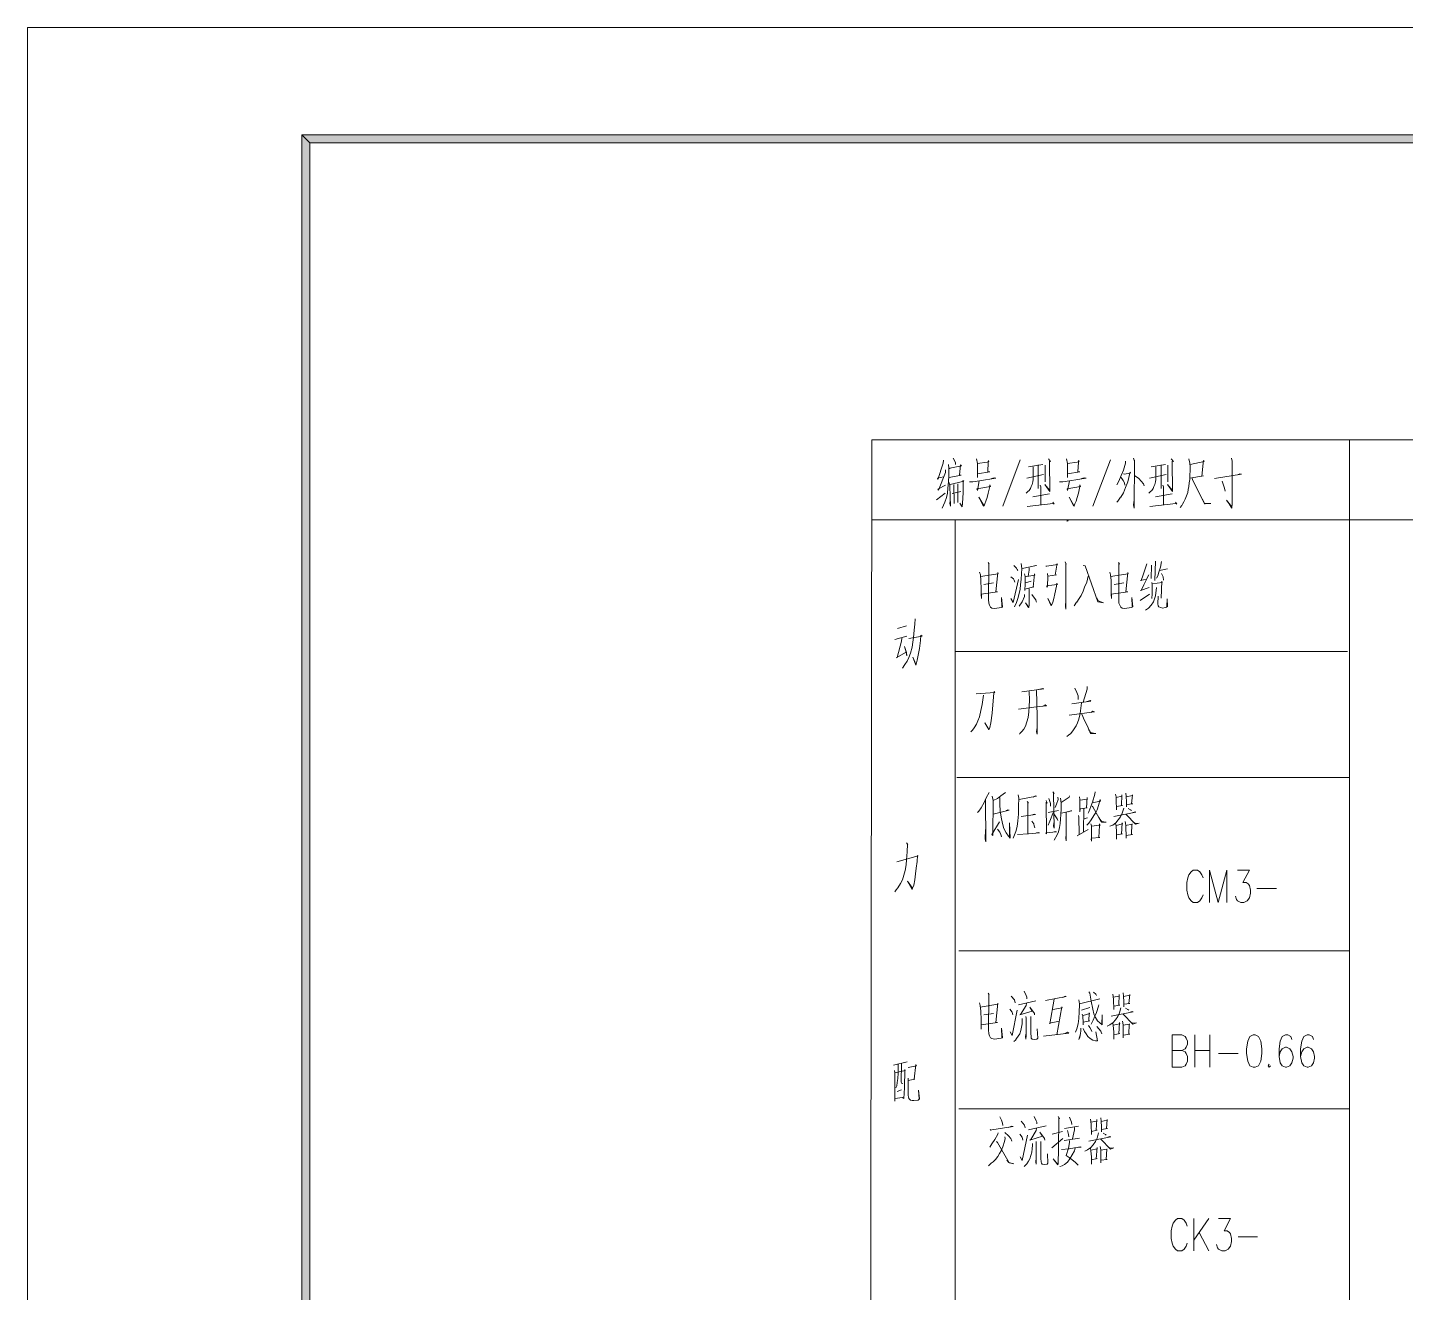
# Model space of a CAD drawing. Header units: millimetres. Extents: x 0 to 586, y 0 to 414.
# Drawn here: x 0 to 122.1, y 302.1 to 414.1 of the extents above; entities that cross this region are included whole.
import ezdxf

# ---------------------------------------------------------------- set-up
doc = ezdxf.new("R2010")
doc.units = ezdxf.units.MM

msp = doc.modelspace()

# ---------------------------------------------------------------- hatches: boundary and pattern name
h = msp.add_hatch(color=0)
h.dxf.hatch_style = 2
h.paths.add_polyline_path([(576.117861, 404.569083), (575.429944, 403.877639), (24.994306, 403.877639), (24.302861, 404.569083)])
h = msp.add_hatch(color=0)
h.dxf.hatch_style = 2
h.paths.add_polyline_path([(24.302861, 404.569083), (24.994306, 403.877639), (24.994306, 10.205861), (24.302861, 9.514417)])

# ---------------------------------------------------------------- linework, layer by layer
at = {"color": 0, "lineweight": 0}
for points in [[(0, 0), (585.632278, 0), (585.632278, 414.0835), (0, 414.0835)], [(576.117861, 404.569083), (575.429944, 403.877639), (24.994306, 403.877639), (24.302861, 404.569083)], [(24.302861, 404.569083), (24.994306, 403.877639), (24.994306, 10.205861), (24.302861, 9.514417)], [(92.071472, 370.374333), (92.071472, 370.36375)], [(92.134972, 370.402556), (92.127917, 370.391972)], [(108.577944, 324.858944), (108.292194, 324.724889), (108.098167, 324.315667), (108.002917, 323.631278), (108.002917, 323.222056), (108.098167, 322.541194), (108.292194, 322.131972), (108.577944, 321.994389), (108.768444, 321.994389), (109.054194, 322.131972), (109.244694, 322.541194), (109.343472, 323.222056), (109.343472, 323.631278), (109.244694, 324.315667), (109.054194, 324.724889), (108.768444, 324.858944)]]:
    msp.add_lwpolyline(points, close=True, dxfattribs=at)
for points in [[(74.443167, 97.0915), (74.792417, 377.574528)], [(74.792417, 377.574528), (111.209667, 377.574528)], [(117.12575, 377.574528), (111.209667, 377.574528)], [(117.12575, 377.574528), (117.12575, 104.312861)], [(117.12575, 148.6535), (117.12575, 377.574528)], [(117.12575, 377.574528), (117.12575, 104.312861)], [(117.12575, 377.574528), (117.12575, 104.312861)], [(117.12575, 377.574528), (117.12575, 97.0915)], [(117.12575, 377.574528), (117.12575, 97.0915)], [(287.803167, 377.574528), (117.12575, 377.574528)], [(81.153, 375.782417), (81.128306, 375.500194), (80.630889, 374.067917), (80.606194, 374.17375), (81.153, 374.279583)], [(81.332917, 374.907528), (81.332917, 374.664111), (80.697917, 373.126), (80.652056, 373.196556), (81.332917, 373.545806)], [(81.583389, 375.397889), (81.62925, 375.048639), (81.62925, 374.417167), (81.583389, 373.859778), (81.537528, 373.302389), (81.491667, 372.847306), (81.403472, 372.462778), (81.265889, 372.042972), (81.040111, 371.520861)], [(81.696278, 375.013361), (81.720972, 375.048639), (82.7405, 375.256778), (82.652306, 375.362611), (82.560583, 374.452444), (82.698167, 374.452444), (81.650417, 374.244306)], [(81.992611, 375.955278), (82.197222, 375.57075), (82.218389, 375.397889)], [(84.059889, 375.884722), (84.151611, 375.468444), (84.151611, 374.244306), (84.151611, 374.558278), (85.238167, 374.734667), (85.05825, 374.734667), (85.104111, 375.606028), (85.125278, 375.747139), (85.171139, 375.641306), (85.012389, 375.606028), (84.151611, 375.468444)], [(87.943972, 375.785944), (86.39175, 371.690194)], [(89.094028, 375.186222), (89.094028, 374.314861), (89.094028, 374.067917), (89.048167, 373.859778), (89.002306, 373.616361), (88.910583, 373.439972), (88.843556, 373.267111), (88.730667, 373.090722), (88.617778, 372.984889), (88.480194, 372.847306)], [(88.684806, 375.186222), (89.933639, 375.397889)], [(89.545583, 375.362611), (89.545583, 373.267111)], [(90.45575, 375.884722), (90.635667, 375.641306), (90.547472, 375.676583), (90.568639, 372.984889), (90.113556, 373.616361), (90.568639, 373.090722)], [(90.13825, 375.327333), (90.13825, 373.859778)], [(92.04325, 375.884722), (92.134972, 375.468444), (92.134972, 374.244306), (92.134972, 374.558278), (93.225056, 374.734667), (93.045139, 374.734667), (93.091, 375.606028), (93.112167, 375.747139), (93.158028, 375.641306), (92.999278, 375.606028), (92.134972, 375.468444)], [(95.927333, 375.785944), (94.375111, 371.690194)], [(97.260833, 375.676583), (97.260833, 375.500194), (97.077389, 374.87225), (96.897472, 374.417167), (96.692861, 373.895056), (96.512944, 373.581083)], [(97.987556, 375.955278), (98.079278, 375.676583), (98.054583, 375.782417), (98.033417, 371.520861), (97.987556, 371.799556), (98.033417, 372.219361)], [(99.963111, 375.186222), (99.963111, 374.314861), (99.963111, 374.067917), (99.91725, 373.859778), (99.871389, 373.616361), (99.779667, 373.439972), (99.712639, 373.267111), (99.59975, 373.090722), (99.486861, 372.984889), (99.349278, 372.847306)], [(99.553889, 375.186222), (100.802722, 375.397889)], [(100.418194, 375.362611), (100.418194, 373.267111)], [(101.324833, 375.884722), (101.508278, 375.641306), (101.416556, 375.676583), (101.437722, 372.984889), (100.986167, 373.616361), (101.437722, 373.090722)], [(101.007333, 375.327333), (101.007333, 373.859778)], [(102.891167, 375.884722), (102.982889, 375.500194), (103.004056, 375.186222), (103.004056, 374.801694), (102.982889, 374.487722), (102.961722, 374.067917), (102.915861, 373.753944), (102.87, 373.439972), (102.824139, 373.161278), (102.778278, 372.917861), (102.686556, 372.603889), (102.5525, 372.321667), (102.436083, 372.07825), (102.323194, 371.870111), (102.256167, 371.764278), (102.118583, 371.587889)], [(103.004056, 375.397889), (104.231722, 375.641306), (104.185861, 375.747139), (104.14, 375.500194), (104.027111, 374.350139), (104.185861, 374.385417), (104.164694, 374.385417), (102.961722, 374.17375)], [(106.662361, 375.955278), (106.708222, 375.676583), (106.729389, 372.042972), (106.729389, 371.972417), (106.683528, 371.520861), (106.478917, 371.834833), (106.45775, 371.901861), (106.207278, 372.219361), (106.683528, 371.623167)], [(81.62925, 373.8245), (81.720972, 373.545806), (81.720972, 373.47525), (81.766833, 371.693722), (81.720972, 371.972417), (81.742139, 372.148806)], [(81.742139, 373.616361), (82.945111, 373.895056), (82.856917, 373.965611), (82.878083, 373.789222), (82.878083, 372.917861), (82.856917, 372.392222), (82.832222, 371.972417), (82.786361, 371.623167), (82.58175, 371.972417), (82.765194, 371.729)], [(82.059639, 373.616361), (82.084333, 371.937139)], [(82.401833, 373.686917), (82.401833, 372.007694)], [(83.446056, 373.859778), (83.742389, 373.859778), (84.331528, 373.930333), (85.784972, 374.17375), (85.626222, 374.209028), (85.400444, 374.138472)], [(84.310361, 373.930333), (84.151611, 373.090722), (84.10575, 373.231833), (85.308722, 373.439972), (85.238167, 373.581083), (85.238167, 373.439972), (85.104111, 372.847306), (85.012389, 372.462778), (84.8995, 372.148806), (84.807778, 371.901861), (84.74075, 371.729), (84.694889, 371.693722), (84.285667, 372.498056), (84.716056, 371.764278)], [(88.526056, 374.17375), (90.000667, 374.487722)], [(89.707861, 373.545806), (89.774889, 373.404694), (89.774889, 371.834833)], [(91.432944, 373.859778), (91.72575, 373.859778), (92.318417, 373.930333), (93.771861, 374.17375), (93.613111, 374.209028), (93.383806, 374.138472)], [(92.293722, 373.930333), (92.134972, 373.090722), (92.089111, 373.231833), (93.292083, 373.439972), (93.225056, 373.581083), (93.225056, 373.439972), (93.091, 372.847306), (92.999278, 372.462778), (92.886389, 372.148806), (92.794667, 371.901861), (92.727639, 371.729), (92.681778, 371.693722), (92.272556, 372.498056), (92.702944, 371.764278)], [(97.077389, 374.558278), (97.147944, 374.523), (97.670056, 374.628833), (97.715917, 374.699389), (97.645361, 374.628833), (97.465444, 373.859778), (97.282, 373.334139), (97.077389, 372.882583), (96.851611, 372.498056), (96.830444, 372.498056), (96.579972, 372.148806), (96.48825, 372.042972)], [(96.897472, 374.244306), (97.056222, 373.965611), (97.169111, 373.753944), (97.214972, 373.545806)], [(98.079278, 374.417167), (98.463806, 374.138472), (98.873028, 373.686917), (98.918889, 373.510528)], [(99.395139, 374.17375), (100.86975, 374.487722)], [(100.576944, 373.545806), (100.643972, 373.404694), (100.643972, 371.834833)], [(103.162806, 374.17375), (103.208667, 374.067917), (104.277583, 371.901861), (104.323444, 371.901861), (104.820861, 371.937139), (104.799694, 371.937139), (104.277583, 371.972417), (104.048278, 372.356944)], [(105.163056, 374.138472), (107.547833, 374.523), (107.41025, 374.558278), (107.2515, 374.487722)], [(105.843917, 373.895056), (106.048528, 373.302389), (106.094389, 373.020167)], [(81.287056, 372.847306), (80.518, 372.254639)], [(81.900889, 372.812028), (82.673472, 372.984889)], [(89.048167, 372.533333), (90.522778, 372.77675)], [(99.91725, 372.533333), (101.391861, 372.77675)], [(90.819111, 372.042972), (90.956694, 371.870111), (90.864972, 371.937139), (88.547222, 371.658444)], [(101.688194, 372.042972), (101.825778, 371.870111), (101.734056, 371.937139), (99.416306, 371.658444)], [(74.785361, 370.49075), (111.209667, 370.49075)], [(82.169, 370.49075), (82.169, 190.249528)], [(92.071472, 370.409611), (92.064417, 370.399028)], [(92.067944, 370.374333), (92.064417, 370.36375)], [(92.067944, 370.406083), (92.067944, 370.388444)], [(92.067944, 370.367278), (92.067944, 370.356694)], [(92.071472, 370.409611), (92.071472, 370.3955)], [(92.071472, 370.36375), (92.075, 370.353167)], [(92.075, 370.36375), (92.071472, 370.353167)], [(92.082056, 370.406083), (92.092639, 370.406083)], [(92.082056, 370.391972), (92.092639, 370.3955)], [(92.085583, 370.370806), (92.082056, 370.360222)], [(92.082056, 370.36375), (92.089111, 370.353167)], [(92.085583, 370.36375), (92.082056, 370.353167)], [(92.085583, 370.406083), (92.085583, 370.391972)], [(92.089111, 370.374333), (92.092639, 370.36375)], [(92.096167, 370.370806), (92.096167, 370.353167)], [(92.096167, 370.370806), (92.099694, 370.360222)], [(92.103222, 370.36375), (92.099694, 370.353167)], [(92.103222, 370.409611), (92.10675, 370.388444)], [(92.103222, 370.36375), (92.103222, 370.353167)], [(92.10675, 370.406083), (92.110278, 370.3955)], [(92.110278, 370.402556), (92.113806, 370.391972)], [(92.110278, 370.391972), (92.120861, 370.391972)], [(92.120861, 370.409611), (92.117333, 370.399028)], [(92.120861, 370.402556), (92.120861, 370.391972)], [(92.127917, 370.402556), (92.1385, 370.402556)], [(92.142028, 370.391972), (92.145556, 370.402556)], [(92.145556, 370.402556), (92.156139, 370.402556)], [(92.149083, 370.399028), (92.149083, 370.388444)], [(92.159667, 370.402556), (92.159667, 370.391972)], [(92.173778, 370.402556), (92.177306, 370.391972)], [(92.177306, 370.402556), (92.187889, 370.402556)], [(92.180833, 370.409611), (92.180833, 370.388444)], [(92.191417, 370.409611), (92.191417, 370.388444)], [(92.194944, 370.399028), (92.191417, 370.388444)], [(92.205528, 370.402556), (92.216111, 370.402556)], [(92.212583, 370.409611), (92.209056, 370.399028)], [(92.212583, 370.402556), (92.212583, 370.391972)], [(111.209667, 370.49075), (117.12575, 370.49075)], [(117.12575, 370.49075), (309.59425, 370.49075)], [(85.111167, 366.691333), (85.202889, 366.550222), (85.157028, 366.5855), (85.157028, 365.745889), (85.132333, 364.105472), (85.132333, 363.44225), (85.157028, 363.093), (85.224056, 362.916611), (85.315778, 362.74375), (85.428667, 362.673194), (85.679139, 362.637917), (86.247111, 362.708472), (86.338833, 362.74375), (86.381167, 362.779028), (86.292972, 363.615111), (86.314139, 362.814306)], [(87.383056, 366.444389), (87.608833, 366.200972), (87.675861, 366.095139), (87.721722, 365.992833)], [(88.039222, 366.620778), (88.085083, 366.165694), (88.063917, 365.710611), (88.039222, 365.223778), (87.972194, 364.733417), (87.926333, 364.348889), (87.834611, 363.964361), (87.721722, 363.512806), (87.608833, 363.163556), (87.450083, 362.779028)], [(88.109778, 366.165694), (89.379778, 366.444389), (89.31275, 366.444389), (89.199861, 366.412639)], [(88.720083, 366.23625), (88.720083, 366.028111), (88.631889, 365.502472)], [(90.219389, 366.377361), (90.311111, 366.377361), (91.242444, 366.514944), (91.196583, 366.5855), (91.175417, 366.479667), (91.037833, 365.573028), (91.150722, 365.608306), (90.402833, 365.502472), (90.356972, 365.745889), (90.402833, 365.467194), (90.356972, 364.595833), (90.311111, 364.525278), (90.289944, 364.627583), (90.469861, 364.662861), (91.242444, 364.768694), (91.175417, 364.874528), (91.150722, 364.595833), (91.016667, 363.929083), (90.924944, 363.512806), (90.833222, 363.195306), (90.7415, 362.987167), (90.695639, 362.881333), (90.378139, 363.512806), (90.695639, 362.951889), (90.766194, 363.022444)], [(91.923306, 366.761889), (92.015028, 366.550222), (91.990333, 366.620778), (91.990333, 362.567361), (91.944472, 362.846056), (91.969167, 363.371694)], [(93.514333, 366.444389), (93.69425, 366.412639), (94.830194, 363.230583), (95.306444, 363.128278), (94.851361, 363.301139), (94.717306, 363.579833)], [(96.647, 366.691333), (96.738722, 366.550222), (96.692861, 366.5855), (96.692861, 365.745889), (96.668167, 364.105472), (96.668167, 363.44225), (96.692861, 363.093), (96.759889, 362.916611), (96.851611, 362.74375), (96.9645, 362.673194), (97.214972, 362.637917), (97.782944, 362.708472), (97.871139, 362.74375), (97.917, 362.779028), (97.828806, 363.615111), (97.849972, 362.814306)], [(99.144667, 366.5855), (98.848333, 365.608306), (98.668417, 365.117944), (98.597861, 365.117944), (99.119972, 365.223778), (99.324583, 365.608306), (98.894194, 364.733417), (98.668417, 364.211306), (98.597861, 364.211306), (99.370444, 364.49)], [(99.575056, 366.479667), (99.553889, 365.294333)], [(99.938417, 366.828917), (99.871389, 365.117944)], [(100.460528, 366.793639), (100.368806, 366.306806), (100.23475, 365.851722), (100.121861, 365.53775), (100.030139, 365.329611)], [(84.338583, 365.851722), (84.409139, 365.608306), (84.451472, 365.117944), (84.476167, 364.348889), (84.476167, 364.278333), (84.497333, 363.512806), (84.476167, 363.897333), (85.929611, 364.105472), (85.770861, 364.105472), (85.950778, 365.816444), (85.975472, 365.710611), (84.409139, 365.467194)], [(87.107889, 365.431917), (87.337194, 365.259056), (87.404222, 365.153222), (87.47125, 364.976833)], [(87.107889, 363.512806), (87.3125, 363.163556), (87.792278, 365.1885)], [(88.335556, 365.710611), (88.381417, 365.467194), (88.381417, 364.803972), (88.356722, 364.211306), (88.356722, 364.348889), (89.154, 364.560556), (89.083444, 364.525278), (89.199861, 365.710611), (89.245722, 365.573028), (88.356722, 365.431917)], [(88.402583, 364.909806), (88.924694, 365.047389)], [(93.965889, 365.502472), (93.831833, 364.976833), (93.648389, 364.525278), (93.514333, 364.176028), (93.330889, 363.7915), (93.150972, 363.512806), (92.946361, 363.195306), (92.921667, 363.195306), (92.717056, 362.881333)], [(95.874417, 365.851722), (95.941444, 365.608306), (95.987306, 365.117944), (96.012, 364.348889), (96.012, 364.278333), (96.033167, 363.512806), (96.012, 363.897333), (97.465444, 364.105472), (97.306694, 364.105472), (97.486611, 365.816444), (97.507778, 365.710611), (95.941444, 365.467194)], [(99.642083, 364.803972), (100.531083, 364.945083), (100.485222, 365.047389), (100.439361, 363.544556)], [(100.280611, 365.992833), (100.982639, 366.130417)], [(100.460528, 365.745889), (100.619278, 365.431917), (100.643972, 365.153222)], [(84.726639, 364.768694), (85.587417, 364.909806)], [(88.335556, 363.862056), (88.314389, 363.685667), (88.109778, 363.230583), (87.859306, 362.846056)], [(88.744778, 364.384167), (88.720083, 362.916611), (88.698917, 362.74375), (88.67775, 362.708472), (88.402583, 363.128278), (88.67775, 362.779028)], [(88.970556, 363.862056), (89.199861, 363.544556), (89.31275, 363.406972), (89.358611, 363.265861), (89.379778, 363.195306)], [(96.258944, 364.768694), (97.12325, 364.909806)], [(98.576694, 363.336417), (99.395139, 363.897333)], [(100.030139, 364.49), (99.91725, 363.756222), (99.7585, 363.230583), (99.529194, 362.916611), (99.303417, 362.673194), (99.052944, 362.496806)], [(99.59975, 364.945083), (99.620917, 364.768694), (99.620917, 363.999639), (99.620917, 363.929083), (99.59975, 363.512806)], [(100.167722, 363.720944), (100.143028, 363.057722), (100.167722, 362.881333), (100.210056, 362.779028), (100.368806, 362.708472), (100.573417, 362.673194), (100.778028, 362.708472), (100.915611, 362.74375), (100.982639, 362.814306), (100.961472, 363.477528), (100.936778, 362.814306)], [(77.505278, 357.34625), (77.731056, 357.660222), (77.935667, 357.974194), (78.07325, 358.291694), (78.232, 358.672694), (78.369583, 359.198333), (78.436611, 359.653417), (78.482472, 360.073222), (78.5495, 360.701167), (78.595361, 361.258556), (78.641222, 361.713639)], [(76.824417, 359.896833), (77.889806, 360.175528)], [(77.074889, 360.874028), (77.868639, 361.085694)], [(78.07325, 359.967389), (79.255056, 360.175528), (79.138639, 360.281361), (79.096306, 359.791), (79.004583, 359.0925), (78.912861, 358.499833), (78.821139, 358.04475), (78.732944, 357.6955), (78.687083, 357.624944), (78.436611, 358.323444), (78.70825, 357.6955)], [(77.459417, 360.002667), (77.43825, 359.723972), (77.029028, 358.291694), (76.937306, 358.256417), (77.847472, 358.778528), (77.688722, 359.268889), (77.868639, 358.74325), (77.889806, 358.429278), (77.801611, 358.884361)], [(82.154889, 358.813806), (116.945833, 358.813806)], [(84.035194, 355.067306), (85.69325, 355.204889), (85.622694, 355.275444), (85.601528, 355.134333), (85.509806, 354.086583), (85.442778, 353.352806), (85.329889, 352.516722), (85.259333, 352.096917), (85.171139, 351.88525), (84.807778, 352.516722), (85.171139, 351.920528)], [(88.734194, 355.275444), (88.758889, 354.506389), (88.734194, 353.949), (88.713028, 353.493917), (88.646, 352.968278), (88.529583, 352.587278), (88.416694, 352.20275), (88.257944, 351.955806), (88.099194, 351.747667), (87.919278, 351.571278), (87.873417, 351.50425)], [(88.099194, 355.240167), (90.028889, 355.518861), (89.937167, 355.554139), (89.573806, 355.451833)], [(89.393889, 355.381278), (89.415056, 354.333528), (89.43975, 352.936528), (89.43975, 351.818222), (89.43975, 351.50425), (89.393889, 351.712389), (89.43975, 352.096917)], [(92.777028, 355.589417), (92.956944, 355.204889), (93.073361, 354.890917), (93.073361, 354.576944)], [(93.867111, 355.730528), (93.867111, 355.483583), (93.524917, 354.333528)], [(84.694889, 354.961472), (84.578472, 354.121861), (84.465583, 353.59975), (84.331528, 353.038833), (84.193944, 352.689583), (84.056361, 352.375611), (83.85175, 352.061639), (83.717694, 351.8535), (83.580111, 351.712389)], [(87.781694, 353.702056), (89.393889, 353.913722), (90.258194, 354.019556), (90.166472, 354.086583), (89.937167, 353.984278)], [(93.366167, 354.262972), (93.320306, 353.807889), (93.253278, 353.317528), (93.140389, 352.830694), (93.0275, 352.516722), (92.889917, 352.2345), (92.664139, 351.88525), (92.434833, 351.571278), (92.209056, 351.398417), (92.071472, 351.292583)], [(92.526556, 354.192417), (94.205778, 354.435833), (94.13875, 354.471111), (93.867111, 354.400556)], [(92.276083, 353.179944), (94.526806, 353.493917)], [(93.390861, 353.285778), (93.641333, 352.724861), (93.888278, 352.20275), (94.163444, 351.571278), (94.639694, 351.571278), (94.593833, 351.571278), (94.163444, 351.641833), (94.004694, 351.955806)], [(94.502111, 353.493917), (94.389222, 353.529194), (94.205778, 353.423361)], [(82.331278, 347.673083), (117.12575, 347.673083)], [(85.188778, 346.346639), (84.938306, 345.859806), (84.758389, 345.44), (84.48675, 344.984917), (84.282139, 344.670944), (84.165722, 344.565111)], [(84.871278, 345.718694), (84.892444, 341.97925), (84.850111, 342.226194), (84.871278, 343.062278)], [(86.642222, 346.346639), (86.233, 346.032667), (85.9155, 345.78925), (85.552139, 345.612861), (85.460417, 345.997389), (85.552139, 345.648139), (85.506278, 342.540167), (85.43925, 342.610722), (86.098944, 343.729028)], [(86.141278, 345.891556), (86.141278, 345.263611), (86.165972, 344.706222), (86.257694, 344.145306), (86.370583, 343.587917), (86.504639, 343.132833), (86.688083, 342.748306), (86.892694, 342.469611), (87.051444, 342.293222), (86.984417, 343.658472), (87.005583, 342.363778)], [(87.753472, 346.1385), (87.824028, 345.824528), (87.799333, 345.126028), (87.778167, 344.427528), (87.732306, 343.831333), (87.665278, 343.309222), (87.548861, 342.889417), (87.435972, 342.575444), (87.323083, 342.293222)], [(87.845194, 345.718694), (89.390361, 345.997389), (89.298639, 346.032667), (89.094028, 345.926833)], [(88.571917, 345.542306), (88.663639, 345.404722), (88.617778, 345.44), (88.617778, 342.67775)], [(90.229972, 345.612861), (90.321694, 345.404722), (90.251139, 345.475278), (90.275833, 342.67775), (90.208806, 342.748306), (91.161306, 342.854139), (91.069583, 342.889417), (90.956694, 342.854139)], [(90.480444, 345.78925), (90.6145, 345.369444), (90.639194, 345.228333), (90.639194, 345.126028)], [(90.819111, 346.381917), (90.935528, 346.240806), (90.889667, 346.276083), (90.935528, 343.168111), (90.889667, 343.3445), (90.910833, 343.658472)], [(91.524667, 345.824528), (91.570528, 345.404722), (91.570528, 344.879083), (91.545833, 344.39225), (91.524667, 343.972444), (91.478806, 343.587917), (91.411778, 343.238667), (91.320056, 342.854139), (91.207167, 342.575444), (90.956694, 342.120361)], [(91.274194, 345.926833), (91.298889, 345.718694), (91.161306, 345.298889), (91.048417, 345.020194)], [(92.318417, 346.032667), (92.272556, 345.926833), (91.570528, 345.44)], [(93.182722, 345.962111), (93.228583, 345.718694), (93.228583, 345.404722), (93.228583, 344.914361), (93.228583, 344.635667), (93.24975, 344.879083), (93.863583, 344.984917), (93.817722, 344.984917), (93.863583, 345.891556), (93.863583, 345.824528), (93.863583, 345.753972), (93.24975, 345.648139)], [(94.406861, 345.475278), (94.477417, 345.44), (95.066556, 345.577583), (95.020694, 345.718694), (94.886639, 345.193056), (94.749056, 344.808528), (94.636167, 344.565111), (94.477417, 344.286417), (94.226944, 343.901889), (94.022333, 343.623194), (93.838889, 343.446806)], [(94.590306, 346.381917), (94.565611, 346.173778), (94.339833, 345.475278), (94.20225, 345.09075), (94.022333, 344.635667), (93.955306, 344.494556)], [(96.382417, 346.173778), (96.428278, 345.962111), (96.452972, 345.683417), (96.474139, 344.808528), (96.474139, 345.09075), (96.99625, 345.193056), (96.904528, 345.193056), (96.950389, 346.1385), (96.950389, 345.997389), (96.428278, 345.891556)], [(97.292583, 346.276083), (97.338444, 345.997389), (97.359611, 345.475278), (97.359611, 345.055472), (97.359611, 345.263611), (97.906417, 345.334167), (97.814694, 345.334167), (97.881722, 346.1385), (97.881722, 346.067944), (97.338444, 345.962111)], [(85.552139, 344.427528), (86.959722, 344.776778), (86.846833, 344.808528), (86.688083, 344.7415)], [(88.028639, 344.215861), (89.298639, 344.39225), (89.231611, 344.427528), (89.072861, 344.39225)], [(90.409889, 344.565111), (91.341222, 344.7415)], [(90.864972, 344.565111), (90.685056, 344.078278), (90.572167, 343.796056), (90.409889, 343.446806)], [(90.910833, 344.459278), (91.228333, 344.007722), (91.274194, 343.866611)], [(91.570528, 344.494556), (92.501861, 344.706222), (92.431306, 344.706222), (92.184361, 344.635667)], [(92.000917, 344.565111), (92.022083, 342.049806), (91.97975, 342.293222), (92.000917, 342.646)], [(93.091, 344.286417), (93.136861, 344.145306), (93.158028, 342.646)], [(93.56725, 344.914361), (93.546083, 342.854139)], [(94.318667, 345.126028), (94.385694, 345.055472), (94.657333, 344.529833), (94.907806, 344.110028), (95.112417, 343.760778), (95.179444, 343.69375), (95.542806, 343.69375), (95.158278, 343.760778), (94.974833, 344.007722)], [(97.109139, 344.949639), (96.975083, 344.494556), (96.8375, 344.180583), (96.632889, 343.901889), (96.407111, 343.658472), (96.135472, 343.446806), (95.885, 343.3445)], [(96.248361, 344.215861), (98.199222, 344.600389), (98.111028, 344.635667), (97.927583, 344.565111)], [(97.31375, 344.39225), (98.153361, 343.517361), (98.470861, 343.623194), (98.153361, 343.587917), (97.927583, 343.729028)], [(97.518361, 344.914361), (97.722972, 344.808528), (97.79, 344.7415)], [(85.936667, 343.097556), (86.141278, 342.818861), (86.233, 342.610722), (86.278861, 342.399056)], [(88.959972, 343.796056), (89.139889, 343.552639), (89.18575, 343.37625), (89.231611, 343.203389)], [(92.978111, 342.504889), (93.976472, 343.062278)], [(93.56725, 344.007722), (93.909444, 344.078278)], [(94.20225, 343.552639), (94.248111, 343.37625), (94.248111, 342.014528), (94.226944, 342.190917), (94.248111, 342.293222), (94.999528, 342.363778), (94.907806, 342.363778), (94.974833, 343.411528), (94.974833, 343.552639), (95.020694, 343.446806), (94.907806, 343.446806), (94.272806, 343.3445)], [(96.382417, 343.587917), (96.428278, 343.37625), (96.474139, 342.818861), (96.474139, 342.713028), (96.474139, 342.190917), (96.474139, 342.575444), (96.99625, 342.67775), (96.904528, 342.646), (96.975083, 343.658472), (96.99625, 343.552639), (96.428278, 343.411528)], [(97.246722, 343.760778), (97.292583, 343.446806), (97.31375, 342.293222), (97.31375, 342.540167), (97.881722, 342.610722), (97.79, 342.610722), (97.835861, 343.517361), (97.881722, 343.517361), (97.267889, 343.411528)], [(77.868639, 341.876944), (77.981528, 341.735833), (77.960361, 341.771111), (77.9145, 341.072611), (77.868639, 340.374111), (77.847472, 339.922556), (77.75575, 339.432194), (77.642861, 339.012389), (77.505278, 338.592583), (77.325361, 338.278611), (77.096056, 337.894083), (76.962, 337.721222), (76.824417, 337.544833)], [(87.711139, 342.610722), (88.663639, 342.67775), (89.640833, 342.748306), (89.549111, 342.783583), (89.390361, 342.748306)], [(77.004333, 340.20125), (78.912861, 340.723361), (78.845833, 340.758639), (78.799972, 340.236528), (78.732944, 339.640333), (78.662389, 339.118222), (78.595361, 338.592583), (78.503639, 338.141028), (78.411917, 337.858806), (78.369583, 337.7565), (77.960361, 338.490278), (78.39075, 337.858806)], [(104.136472, 338.779556), (104.041222, 339.051194), (103.850722, 339.322833), (103.660222, 339.460417), (103.275694, 339.460417), (103.085194, 339.322833), (102.894694, 339.051194), (102.799444, 338.779556), (102.704194, 338.370333), (102.704194, 337.685944), (102.799444, 337.276722), (102.894694, 337.005083), (103.085194, 336.729917), (103.275694, 336.595861), (103.660222, 336.595861), (103.850722, 336.729917), (104.041222, 337.005083), (104.136472, 337.276722)], [(104.707972, 336.595861), (104.707972, 339.460417), (105.4735, 336.595861), (106.239028, 339.460417), (106.239028, 336.595861)], [(107.195056, 339.460417), (108.246333, 339.460417), (107.671306, 338.370333), (107.957056, 338.370333), (108.151083, 338.23275), (108.246333, 338.095167), (108.341583, 337.685944), (108.341583, 337.414306), (108.246333, 337.005083), (108.055833, 336.729917), (107.766556, 336.595861), (107.480806, 336.595861), (107.195056, 336.729917), (107.099806, 336.8675), (107.004556, 337.139139)], [(108.913083, 337.823528), (110.634639, 337.823528)], [(82.504139, 332.323722), (117.12575, 332.323722)], [(85.107639, 328.552528), (85.199361, 328.411417), (85.1535, 328.446694), (85.1535, 327.610611), (85.128806, 325.966667), (85.128806, 325.303444), (85.1535, 324.954194), (85.220528, 324.777806), (85.31225, 324.604944), (85.425139, 324.534389), (85.675611, 324.499111), (86.243583, 324.569667), (86.335306, 324.604944), (86.377639, 324.640222), (86.289444, 325.476306), (86.310611, 324.6755)], [(88.286167, 328.725389), (88.469611, 328.344389), (88.515472, 328.203278), (88.515472, 328.062167)], [(94.032917, 328.693639), (94.099944, 328.552528), (94.212833, 327.854028), (94.371583, 327.155528), (94.463306, 326.735722), (94.600889, 326.42175), (94.801972, 326.107778), (95.006583, 325.931389), (95.211194, 325.758528), (95.190028, 326.629889), (95.165333, 325.829083)], [(94.438611, 328.658361), (94.643222, 328.481972), (94.689083, 328.344389)], [(96.142528, 328.481972), (96.188389, 328.273833), (96.213083, 327.991611), (96.23425, 327.12025), (96.23425, 327.398944), (96.756361, 327.504778), (96.664639, 327.504778), (96.7105, 328.446694), (96.7105, 328.309111), (96.188389, 328.203278)], [(97.052694, 328.587806), (97.098556, 328.309111), (97.119722, 327.783472), (97.119722, 327.363667), (97.119722, 327.575333), (97.663, 327.642361), (97.574806, 327.642361), (97.641833, 328.446694), (97.641833, 328.376139), (97.098556, 328.273833)], [(84.335056, 327.712917), (84.402083, 327.4695), (84.447944, 326.979139), (84.472639, 326.210083), (84.472639, 326.143056), (84.493806, 325.374), (84.472639, 325.758528), (85.926083, 325.966667), (85.767333, 325.966667), (85.94725, 327.677639), (85.971944, 327.575333), (84.402083, 327.328389)], [(87.016167, 327.155528), (87.220778, 326.876833), (87.287806, 326.629889)], [(87.129056, 328.309111), (87.425389, 327.959861), (87.492417, 327.712917)], [(87.78875, 327.540056), (89.330389, 327.889306)], [(88.490778, 327.642361), (88.469611, 327.4695), (87.968667, 326.665167), (87.901639, 326.629889), (89.012889, 326.979139), (88.787111, 327.328389), (89.196333, 326.771), (89.2175, 326.629889)], [(90.17, 327.924583), (92.0115, 328.273833), (91.919778, 328.309111), (91.715167, 328.168)], [(90.942583, 328.026889), (90.579222, 325.860833), (90.533361, 325.896111), (91.418833, 326.0725)], [(90.829694, 327.12025), (91.648139, 327.261361), (91.623444, 327.363667), (91.193056, 324.883639)], [(92.851111, 325.095306), (92.964, 325.409278), (93.076889, 325.860833), (93.147444, 326.315917), (93.168611, 326.912111), (93.189778, 327.540056), (93.189778, 327.610611), (93.12275, 327.959861), (93.189778, 327.610611), (94.985417, 328.062167)], [(93.373222, 327.049694), (94.121111, 327.293111)], [(94.893694, 327.540056), (94.872528, 327.398944), (94.713778, 326.841556), (94.555028, 326.527583), (94.417444, 326.178333), (94.212833, 325.829083)], [(96.86925, 327.261361), (96.735194, 326.806278), (96.597611, 326.492306), (96.393, 326.210083), (96.167222, 325.966667), (95.892056, 325.758528), (95.645111, 325.652694)], [(97.278472, 327.226083), (97.483083, 327.12025), (97.550111, 327.049694)], [(84.723111, 326.629889), (85.583889, 326.771)], [(87.037333, 325.127056), (87.220778, 324.813083), (87.672333, 327.049694)], [(88.127417, 326.315917), (88.127417, 326.178333), (88.10625, 325.860833), (88.060389, 325.546861), (87.989833, 325.268167), (87.901639, 324.954194), (87.764056, 324.746056), (87.626472, 324.534389), (87.513583, 324.396806), (87.379528, 324.290972)], [(88.444917, 326.492306), (88.469611, 326.351194), (88.469611, 324.813083), (88.444917, 324.499111), (88.42375, 324.710778), (88.469611, 325.02475)], [(88.875306, 326.492306), (88.875306, 324.989472), (88.9, 324.710778), (88.921167, 324.569667), (88.991722, 324.499111), (89.171639, 324.463833), (89.422111, 324.499111), (89.489139, 324.569667), (89.443278, 325.409278)], [(93.44025, 326.700444), (93.486111, 326.559333), (93.510806, 325.931389), (93.510806, 325.758528)], [(93.510806, 326.001944), (94.121111, 326.107778), (94.008222, 326.0725), (94.054083, 326.806278), (94.054083, 326.735722), (94.121111, 326.771), (93.510806, 326.594611)], [(96.008472, 326.527583), (97.959333, 326.912111), (97.867611, 326.943861), (97.687694, 326.876833)], [(96.142528, 325.896111), (96.188389, 325.687972), (96.23425, 325.127056), (96.23425, 325.02475), (96.23425, 324.499111), (96.23425, 324.883639), (96.756361, 324.989472), (96.664639, 324.954194), (96.735194, 325.966667), (96.756361, 325.860833), (96.188389, 325.72325)], [(97.006833, 326.0725), (97.052694, 325.758528), (97.073861, 324.604944), (97.073861, 324.848361), (97.641833, 324.918917), (97.550111, 324.918917), (97.595972, 325.829083), (97.641833, 325.829083), (97.028, 325.72325)], [(97.073861, 326.700444), (97.913472, 325.829083), (98.230972, 325.931389), (97.913472, 325.896111), (97.687694, 326.037222)], [(89.990083, 324.746056), (92.261972, 325.02475), (92.145556, 325.095306), (91.898611, 324.989472)], [(93.306194, 325.476306), (93.306194, 325.232889), (93.2815, 324.989472), (93.235639, 324.6755), (93.147444, 324.463833), (93.2815, 324.954194)], [(93.531972, 325.444556), (93.644861, 325.162333), (93.782444, 324.954194), (93.941194, 324.710778), (94.145806, 324.534389), (94.371583, 324.396806), (94.417444, 324.396806), (94.622056, 324.32625), (94.780806, 324.32625), (94.643222, 325.127056)], [(93.987056, 325.687972), (94.099944, 325.511583), (94.237528, 325.303444), (94.279861, 325.162333)], [(94.734944, 325.617417), (94.918389, 325.409278), (95.077139, 325.197611), (95.123, 325.095306), (95.165333, 324.954194)], [(101.4095, 321.994389), (101.4095, 324.858944), (102.270278, 324.858944), (102.556028, 324.724889), (102.651278, 324.587306), (102.750056, 324.315667), (102.750056, 324.0405), (102.651278, 323.768861), (102.556028, 323.631278), (102.270278, 323.493694)], [(103.416806, 321.994389), (103.416806, 324.858944)], [(104.753833, 324.858944), (104.753833, 321.994389)], [(112.017528, 324.449722), (111.922278, 324.724889), (111.636528, 324.858944), (111.4425, 324.858944), (111.15675, 324.724889), (110.96625, 324.315667), (110.871, 323.631278), (110.871, 322.950417), (110.96625, 322.403611), (111.15675, 322.131972), (111.4425, 321.994389), (111.541278, 321.994389), (111.827028, 322.131972), (112.017528, 322.403611), (112.112778, 322.812833), (112.112778, 322.950417), (112.017528, 323.359639), (111.827028, 323.631278), (111.541278, 323.768861), (111.4425, 323.768861), (111.15675, 323.631278), (110.96625, 323.359639), (110.871, 322.950417)], [(113.929583, 324.449722), (113.834333, 324.724889), (113.545056, 324.858944), (113.354556, 324.858944), (113.068806, 324.724889), (112.878306, 324.315667), (112.783056, 323.631278), (112.783056, 322.950417), (112.878306, 322.403611), (113.068806, 322.131972), (113.354556, 321.994389), (113.449806, 321.994389), (113.739083, 322.131972), (113.929583, 322.403611), (114.024833, 322.812833), (114.024833, 322.950417), (113.929583, 323.359639), (113.739083, 323.631278), (113.449806, 323.768861), (113.354556, 323.768861), (113.068806, 323.631278), (112.878306, 323.359639), (112.783056, 322.950417)], [(101.4095, 323.493694), (102.270278, 323.493694), (102.556028, 323.359639), (102.651278, 323.222056), (102.750056, 322.950417), (102.750056, 322.541194), (102.651278, 322.266028), (102.556028, 322.131972), (102.270278, 321.994389), (101.4095, 321.994389)], [(103.416806, 323.493694), (104.753833, 323.493694)], [(76.711528, 322.199), (77.9145, 322.477694)], [(77.12075, 322.269556), (77.12075, 321.465222), (77.096056, 321.010139), (77.050194, 320.660889), (77.004333, 320.346917), (76.916139, 320.174056)], [(77.413556, 322.340111), (77.392389, 320.696167), (77.43825, 320.593861), (77.551139, 320.558583)], [(105.519361, 323.222056), (107.240917, 323.222056)], [(110.010222, 322.266028), (109.914972, 322.131972), (110.010222, 321.994389), (110.105472, 322.131972)], [(76.799722, 321.708639), (76.824417, 321.5005), (76.845583, 320.241083), (76.845583, 319.891833), (76.845583, 318.985194), (76.824417, 319.228611), (77.505278, 319.334444), (77.642861, 319.228611), (77.688722, 320.174056), (77.731056, 321.814472), (77.75575, 321.708639), (76.824417, 321.5005)], [(78.006222, 321.990861), (78.754111, 322.128444), (78.687083, 322.234278), (78.5495, 320.943111), (78.595361, 320.943111), (78.027389, 320.837278), (78.006222, 321.045417), (78.006222, 320.696167), (78.027389, 319.75425), (78.027389, 319.510833), (78.052083, 319.369722), (78.07325, 319.228611), (78.140278, 319.161583), (78.232, 319.091028), (78.369583, 319.05575), (78.503639, 319.05575), (78.891694, 319.091028), (78.979889, 319.161583), (79.02575, 319.193333), (78.937556, 319.962389), (78.979889, 319.193333)], [(77.43825, 319.997667), (77.050194, 319.860083)], [(82.504139, 318.307861), (117.12575, 318.307861)], [(86.123639, 317.616417), (86.282389, 317.302444), (86.370583, 317.059028), (86.395278, 316.847361)], [(89.189278, 317.651694), (89.369194, 317.267167), (89.415056, 317.126056), (89.415056, 316.988472)], [(91.298889, 317.651694), (91.411778, 317.443556), (91.365917, 317.510583), (91.323583, 314.681306), (91.298889, 313.53125), (91.298889, 313.425417), (91.277722, 313.354861), (90.8685, 313.8805), (91.277722, 313.390139)], [(92.29725, 317.581139), (92.480694, 317.126056), (92.501861, 316.917917)], [(94.159917, 317.408278), (94.205778, 317.196611), (94.226944, 316.917917), (94.251639, 316.043028), (94.251639, 316.32525), (94.77375, 316.427556), (94.682028, 316.427556), (94.727889, 317.373), (94.727889, 317.231889), (94.205778, 317.126056)], [(95.070083, 317.510583), (95.112417, 317.231889), (95.137111, 316.709778), (95.137111, 316.289972), (95.137111, 316.498111), (95.680389, 316.568667), (95.592194, 316.568667), (95.659222, 317.373), (95.659222, 317.302444), (95.112417, 317.196611)], [(85.986056, 316.184139), (85.964889, 316.078306), (85.689722, 315.591472), (85.418083, 315.206944), (85.259333, 314.92825)], [(85.2805, 316.498111), (85.351056, 316.427556), (85.418083, 316.462833), (87.326611, 316.745056), (87.213722, 316.776806), (86.871528, 316.6745)], [(86.575194, 316.219417), (86.917389, 315.940722), (87.097306, 315.693778), (87.213722, 315.450361)], [(88.028639, 317.231889), (88.324972, 316.882639), (88.392, 316.639222)], [(88.688333, 316.462833), (90.2335, 316.812083)], [(89.390361, 316.568667), (89.369194, 316.395806), (88.86825, 315.591472), (88.801222, 315.556194), (89.912472, 315.905444), (89.686694, 316.254694), (90.095917, 315.693778), (90.117083, 315.556194)], [(90.776778, 316.078306), (91.686944, 316.32525)], [(91.866861, 316.568667), (93.115694, 316.776806)], [(92.117333, 316.395806), (92.230222, 316.043028), (92.251389, 315.834889)], [(92.752333, 316.6745), (92.752333, 316.462833), (92.572417, 315.662028)], [(94.886639, 316.184139), (94.749056, 315.729056), (94.615, 315.415083), (94.410389, 315.136389), (94.184611, 314.892972), (93.909444, 314.681306), (93.6625, 314.579)], [(86.575194, 315.834889), (86.621056, 315.693778), (86.554028, 315.415083), (86.395278, 314.963528), (86.257694, 314.61075), (86.098944, 314.367333), (85.964889, 314.088639), (85.760278, 313.845222), (85.555667, 313.633556), (85.372222, 313.495972), (85.12175, 313.284306)], [(85.848472, 315.415083), (85.919028, 315.344528), (86.96325, 313.53125), (87.372472, 313.460694), (86.938556, 313.563), (86.758639, 313.774667)], [(87.91575, 316.078306), (88.120361, 315.799611), (88.187389, 315.556194)], [(87.936917, 314.053361), (88.120361, 313.739389), (88.575444, 315.976)], [(89.027, 315.242222), (89.027, 315.101111), (89.005833, 314.787139), (88.959972, 314.473167), (88.892944, 314.194472), (88.801222, 313.8805), (88.663639, 313.668833), (88.529583, 313.460694), (88.416694, 313.319583), (88.279111, 313.21375)], [(89.348028, 315.415083), (89.369194, 315.2775), (89.369194, 313.739389), (89.348028, 313.425417), (89.323333, 313.633556), (89.369194, 313.947528)], [(89.778417, 315.415083), (89.778417, 313.91225), (89.799583, 313.633556), (89.824278, 313.495972), (89.891306, 313.425417), (90.07475, 313.390139), (90.321694, 313.425417), (90.39225, 313.495972), (90.346389, 314.332056)], [(90.730917, 314.857694), (91.708111, 315.693778)], [(91.595222, 314.716583), (92.276083, 314.787139), (92.752333, 314.857694), (93.341472, 314.92825), (93.274444, 314.963528), (93.115694, 314.92825)], [(91.821, 315.520917), (93.207417, 315.729056)], [(92.321944, 315.520917), (92.321944, 315.344528), (92.209056, 314.822417), (92.004444, 314.194472), (92.276083, 314.018083), (92.526556, 313.845222), (92.844056, 313.563), (93.069833, 313.319583)], [(94.025861, 315.450361), (95.976722, 315.834889), (95.885, 315.870167), (95.705083, 315.799611)], [(95.024222, 314.995278), (95.070083, 314.681306), (95.09125, 313.53125), (95.09125, 313.774667), (95.659222, 313.845222), (95.5675, 313.845222), (95.613361, 314.751861), (95.659222, 314.751861), (95.045389, 314.646028)], [(95.09125, 315.62675), (95.930861, 314.751861), (96.248361, 314.857694), (95.930861, 314.822417), (95.705083, 314.963528)], [(95.295861, 316.148861), (95.500472, 316.043028), (95.5675, 315.976)], [(92.798194, 314.822417), (92.752333, 314.61075), (92.547722, 314.22975), (92.343111, 313.8805), (92.117333, 313.598278), (91.866861, 313.390139), (91.66225, 313.284306), (91.457639, 313.21375)], [(94.159917, 314.822417), (94.205778, 314.61075), (94.251639, 314.053361), (94.251639, 313.947528), (94.251639, 313.425417), (94.251639, 313.809944), (94.77375, 313.91225), (94.682028, 313.8805), (94.749056, 314.892972), (94.77375, 314.787139), (94.205778, 314.646028)], [(102.746528, 307.925611), (102.651278, 308.200778), (102.45725, 308.472417), (102.26675, 308.61), (101.88575, 308.61), (101.69525, 308.472417), (101.50475, 308.200778), (101.405972, 307.925611), (101.310722, 307.516389), (101.310722, 306.835528), (101.405972, 306.426306), (101.50475, 306.151139), (101.69525, 305.8795), (101.88575, 305.741917), (102.26675, 305.741917), (102.45725, 305.8795), (102.651278, 306.151139), (102.746528, 306.426306)], [(103.318028, 305.741917), (103.318028, 308.61)], [(104.655056, 308.61), (103.318028, 306.697944)], [(105.515833, 308.61), (106.567111, 308.61), (105.995611, 307.516389), (106.281361, 307.516389), (106.471861, 307.378806), (106.567111, 307.24475), (106.662361, 306.835528), (106.662361, 306.560361), (106.567111, 306.151139), (106.376611, 305.8795), (106.090861, 305.741917), (105.801583, 305.741917), (105.515833, 305.8795), (105.420583, 306.017083), (105.325333, 306.288722)], [(103.797806, 307.378806), (104.655056, 305.741917)], [(107.237389, 306.969583), (108.955417, 306.969583)]]:
    msp.add_lwpolyline(points, dxfattribs=at)

doc.saveas('drawing.dxf')
